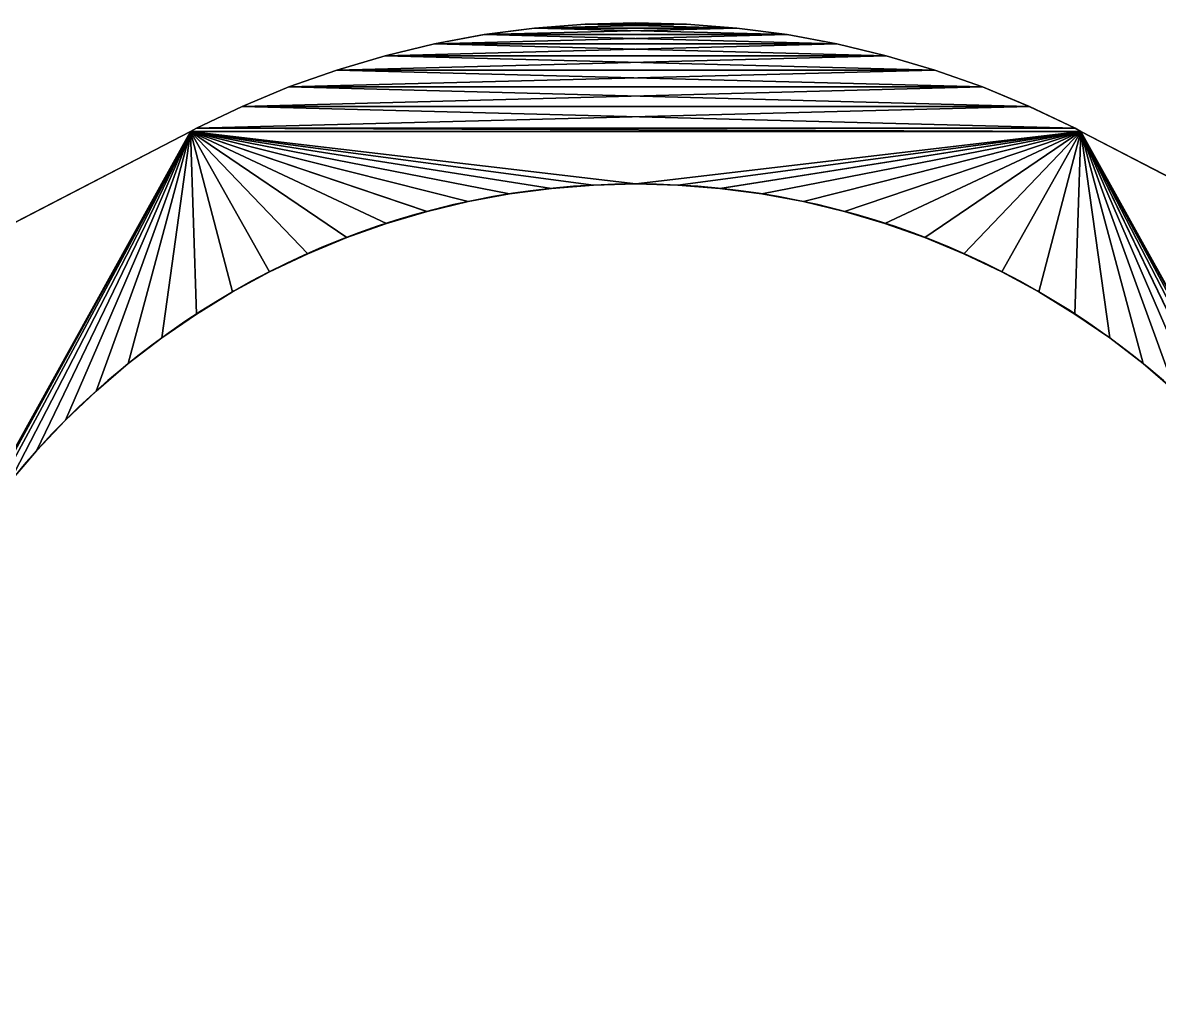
# Model space of a CAD drawing. Header units: millimetres. Extents: x 2854 to 3045, y 1707 to 1839.
# Drawn here: x 2938.06 to 2945.1, y 1713.92 to 1720.03 of the extents above; entities that cross this region are included whole.
import ezdxf

# ---------------------------------------------------------------- set-up
doc = ezdxf.new("R2010")
doc.units = ezdxf.units.MM

# ---------------------------------------------------------------- blocks, each defined once
blk = doc.blocks.new('Cilindro')
at = {"color": 250, "true_color": 0x1e1e1e}
for p, q in [((-2.2489, 10.0001, 8.9602), (4.2391, 10, 12.3261)), ((9.7606, 10.0001, 12.3261), (16.2486, 10.0004, 8.9602)), ((-2.2488, 0.0001, 8.9602), (4.2392, 0, 12.326)), ((9.7608, 0.0001, 12.326), (16.2488, 0.0004, 8.9602))]:
    blk.add_line(p, q, dxfattribs=at)
for p, q in [((3.8534, 0.0001, 10.8857), (3.8533, 10.0001, 10.8857)), ((4.0611, 0.0001, 11.0451), (4.0609, 10.0001, 11.0451)), ((4.2761, 0.0001, 12.346), (4.2759, 10.0001, 12.346)), ((4.2768, 0.0001, 11.1934), (4.2767, 10.0001, 11.1934)), ((4.5, 0.0001, 11.3301), (4.4999, 10.0001, 11.3301)), ((4.5596, 0.0001, 12.4813), (4.5594, 10.0001, 12.4813)), ((4.73, 0.0001, 11.455), (4.7299, 10.0001, 11.455)), ((4.8498, 0.0001, 12.6015), (4.8497, 10.0001, 12.6015)), ((4.9663, 0.0001, 11.5677), (4.9662, 10.0001, 11.5677)), ((5.1459, 0.0001, 12.7063), (5.1458, 10.0001, 12.7063)), ((5.2082, 0.0001, 11.6679), (5.208, 10.0001, 11.6679)), ((5.4471, 0.0001, 12.7956), (5.447, 10.0001, 12.7956)), ((5.4549, 0.0001, 11.7553), (5.4548, 10.0001, 11.7553)), ((5.7059, 0.0001, 11.8296), (5.7058, 10.0001, 11.8296)), ((5.7525, 0.0001, 12.8689), (5.7524, 10.0001, 12.8689)), ((5.9604, 0.0001, 11.8907), (5.9603, 10.0001, 11.8907)), ((6.0614, 0.0001, 12.9261), (6.0613, 10.0001, 12.9261)), ((6.2178, 0.0001, 11.9384), (6.2177, 10.0001, 11.9384)), ((6.3728, 0.0001, 12.9671), (6.3727, 10.0001, 12.9671)), ((6.4774, 0.0001, 11.9726), (6.4772, 10.0001, 11.9726)), ((6.686, 0.0001, 12.9918), (6.6859, 10.0001, 12.9918)), ((6.7383, 0.0001, 11.9931), (6.7382, 10.0001, 11.9932)), ((7, 0.0001, 13), (6.9999, 10.0001, 13)), ((7, 0.0001, 12), (6.9999, 10.0001, 12)), ((7.2617, 0.0001, 11.9931), (7.2615, 10.0001, 11.9932)), ((7.314, 0.0001, 12.9918), (7.3139, 10.0001, 12.9918)), ((7.5226, 0.0001, 11.9726), (7.5225, 10.0001, 11.9726)), ((7.6272, 0.0001, 12.9671), (7.627, 10.0001, 12.9671)), ((7.7822, 0.0001, 11.9384), (7.782, 10.0001, 11.9384)), ((7.9386, 0.0001, 12.9261), (7.9385, 10.0001, 12.9261)), ((8.0396, 0.0001, 11.8907), (8.0394, 10.0001, 11.8907)), ((8.2475, 0.0001, 12.8689), (8.2473, 10.0001, 12.8689)), ((8.2941, 0.0001, 11.8296), (8.294, 10.0001, 11.8296)), ((8.5451, 0.0001, 11.7553), (8.545, 10.0001, 11.7553)), ((8.5529, 0.0001, 12.7956), (8.5528, 10.0001, 12.7956)), ((8.7918, 0.0001, 11.6679), (8.7917, 10.0001, 11.6679)), ((8.8541, 0.0001, 12.7063), (8.854, 10.0001, 12.7063)), ((9.0337, 0.0001, 11.5677), (9.0336, 10.0001, 11.5677)), ((9.1502, 0.0001, 12.6015), (9.1501, 10.0001, 12.6015)), ((9.27, 0.0001, 11.455), (9.2698, 10.0001, 11.455)), ((9.4404, 0.0001, 12.4813), (9.4403, 10.0001, 12.4813)), ((9.5, 0.0001, 11.3301), (9.4999, 10.0001, 11.3301)), ((9.7232, 0.0002, 11.1934), (9.7231, 10.0002, 11.1934)), ((9.7239, 0.0001, 12.346), (9.7238, 10.0001, 12.346)), ((10.1466, 0.0002, 10.8857), (10.1465, 10.0002, 10.8857)), ((10.3457, 0.0002, 10.7157), (10.3455, 10.0002, 10.7157)), ((10.5355, 0.0002, 10.5355), (10.5354, 10.0002, 10.5355)), ((10.7157, 0.0002, 10.3457), (10.7156, 10.0002, 10.3457))]:
    blk.add_line(p, q)
at = {"color": 40, "true_color": 0xffcc32}
for p, q in [((4.2392, 0, 12.326), (4.2391, 10, 12.3261)), ((9.7608, 0.0001, 12.326), (9.7606, 10.0001, 12.3261)), ((9.9389, 0.0002, 11.0451), (9.9388, 10.0002, 11.0451))]:
    blk.add_line(p, q, dxfattribs=at)
at = {"color": 250, "true_color": 0x1e1e1e}
for points in [[(4.2391, 10, 12.3261), (4.2759, 10.0001, 12.346), (4.5594, 10.0001, 12.4813), (4.8497, 10.0001, 12.6015), (5.1458, 10.0001, 12.7063), (5.447, 10.0001, 12.7956), (5.7524, 10.0001, 12.8689), (6.0613, 10.0001, 12.9261), (6.3727, 10.0001, 12.9671), (6.6859, 10.0001, 12.9918), (6.9999, 10.0001, 13), (7.3139, 10.0001, 12.9918), (7.627, 10.0001, 12.9671), (7.9385, 10.0001, 12.9261), (8.2473, 10.0001, 12.8689), (8.5528, 10.0001, 12.7956), (8.854, 10.0001, 12.7063), (9.1501, 10.0001, 12.6015), (9.4403, 10.0001, 12.4813), (9.7238, 10.0001, 12.346), (9.7606, 10.0001, 12.3261)], [(4.2392, 0, 12.326), (4.2761, 0.0001, 12.346), (4.5596, 0.0001, 12.4813), (4.8498, 0.0001, 12.6015), (5.1459, 0.0001, 12.7063), (5.4471, 0.0001, 12.7956), (5.7525, 0.0001, 12.8689), (6.0614, 0.0001, 12.9261), (6.3728, 0.0001, 12.9671), (6.686, 0.0001, 12.9918), (7, 0.0001, 13), (7.314, 0.0001, 12.9918), (7.6272, 0.0001, 12.9671), (7.9386, 0.0001, 12.9261), (8.2475, 0.0001, 12.8689), (8.5529, 0.0001, 12.7956), (8.8541, 0.0001, 12.7063), (9.1502, 0.0001, 12.6015), (9.4404, 0.0001, 12.4813), (9.7239, 0.0001, 12.346), (9.7608, 0.0001, 12.326)]]:
    blk.add_polyline3d(points, dxfattribs=at)
at = {"color": 250, "true_color": 0x1e1e1e, "extrusion": (1.32248e-05, -1, -2.54174e-07)}
for centre in [(7, 7, -10), (7, 7, 0)]:
    blk.add_circle(centre, 5, dxfattribs=at)
at = {"color": 250, "true_color": 0x1e1e1e}
mesh = blk.add_polyface(dxfattribs=at)
corners = [(4.2391, 10, 1.674), (6.7382, 10.0001, 2.0069), (6.9999, 10.0001, 2), (6.4772, 10.0001, 2.0274), (6.2177, 10.0001, 2.0616), (5.9603, 10.0001, 2.1093), (5.7058, 10.0001, 2.1704), (5.4548, 10.0001, 2.2447), (5.208, 10.0001, 2.3321), (-2.2489, 10.0001, 5.0398), (4.9662, 10.0001, 2.4323), (4.7299, 10.0001, 2.545), (4.4999, 10.0001, 2.6699), (4.2767, 10.0001, 2.8067), (4.0609, 10.0001, 2.9549), (3.8533, 10.0001, 3.1143), (3.6542, 10.0001, 3.2843), (3.4643, 10.0001, 3.4645), (3.2841, 10.0001, 3.6543), (3.1141, 10.0001, 3.8534), (2.0067, 10.0001, 6.7383), (-0.0274, 10.0001, 6.7401), (1.9999, 10.0001, 7), (-0.0001, 10.0001, 7), (2.0067, 10.0001, 7.2617), (-0.0427, 10.0001, 7.3235), (2.0273, 10.0001, 7.5226), (2.6697, 10.0001, 9.5), (-2.2489, 10.0001, 8.9602), (4.2391, 10, 12.3261), (2.8065, 10.0001, 9.7232), (2.9548, 10.0001, 9.9389), (3.1141, 10.0001, 10.1466), (3.2841, 10.0001, 10.3457), (3.4643, 10.0001, 10.5355), (3.6542, 10.0001, 10.7157), (3.8533, 10.0001, 10.8857), (4.0609, 10.0001, 11.0451), (4.2767, 10.0001, 11.1934), (4.4999, 10.0001, 11.3301), (4.7299, 10.0001, 11.455), (4.9662, 10.0001, 11.5677), (5.208, 10.0001, 11.6679), (5.4548, 10.0001, 11.7553), (5.7058, 10.0001, 11.8296), (5.9603, 10.0001, 11.8907), (6.2177, 10.0001, 11.9384), (6.4772, 10.0001, 11.9726), (6.7382, 10.0001, 11.9932), (6.9999, 10.0001, 12), (9.7238, 10.0001, 12.346), (4.2759, 10.0001, 12.346), (4.5594, 10.0001, 12.4813), (9.4403, 10.0001, 12.4813), (4.8497, 10.0001, 12.6015), (9.1501, 10.0001, 12.6015), (5.1458, 10.0001, 12.7063), (8.854, 10.0001, 12.7063), (5.447, 10.0001, 12.7956), (8.5528, 10.0001, 12.7956), (5.7524, 10.0001, 12.8689), (8.2473, 10.0001, 12.8689), (6.0613, 10.0001, 12.9261), (7.9385, 10.0001, 12.9261), (6.3727, 10.0001, 12.9671), (7.627, 10.0001, 12.9671), (6.6859, 10.0001, 12.9918), (7.3139, 10.0001, 1.0082), (6.6859, 10.0001, 1.0082), (6.3727, 10.0001, 1.0329), (7.627, 10.0001, 1.0329), (6.0613, 10.0001, 1.0739), (7.9385, 10.0001, 1.0739), (5.7524, 10.0001, 1.1311), (8.2473, 10.0001, 1.1311), (5.447, 10.0001, 1.2044), (8.5528, 10.0001, 1.2044), (5.1458, 10.0001, 1.2937), (8.854, 10.0001, 1.2937), (4.8497, 10.0001, 1.3985), (9.1501, 10.0001, 1.3985), (4.5594, 10.0001, 1.5187), (9.4403, 10.0001, 1.5187), (4.2759, 10.0001, 1.654), (9.7238, 10.0001, 1.654), (7.5225, 10.0001, 2.0274), (7.2615, 10.0001, 2.0069)]
mesh.append_faces([[corners[k] for k in face] for face in [(1, 0, 3), (3, 0, 4), (4, 0, 5), (5, 0, 6), (6, 0, 7), (7, 0, 8), (8, 9, 10), (10, 9, 11), (11, 9, 12), (12, 9, 13), (13, 9, 14), (14, 9, 15), (15, 9, 16), (16, 9, 17), (17, 9, 18), (18, 9, 19), (20, 21, 22), (22, 23, 24), (24, 25, 26), (27, 29, 30), (30, 29, 31), (31, 29, 32), (32, 29, 33), (33, 29, 34), (34, 29, 35), (35, 29, 36), (36, 29, 37), (37, 29, 38), (38, 29, 39), (39, 29, 40), (40, 29, 41), (41, 29, 42), (42, 29, 43), (43, 29, 44), (44, 29, 45), (45, 29, 46), (46, 29, 47), (47, 29, 48), (48, 29, 49), (85, 0, 86), (86, 0, 2)]], dxfattribs={"vtx0": -1, "vtx1": -1, "color": 250})
mesh.append_faces([[corners[k] for k in face] for face in [(0, 1, 2), (8, 0, 9), (27, 28, 29), (50, 29, 51), (50, 51, 52), (53, 52, 54), (55, 54, 56), (57, 56, 58), (59, 58, 60), (61, 60, 62), (63, 62, 64), (65, 64, 66), (67, 68, 69), (70, 69, 71), (72, 71, 73), (74, 73, 75), (76, 75, 77), (78, 77, 79), (80, 79, 81), (82, 81, 83), (84, 83, 0)]], dxfattribs={"vtx0": -1, "vtx2": -1, "color": 250})
mesh = blk.add_polyface(dxfattribs=at)
corners = [(-2.2488, 0.0001, 8.9602), (4.2391, 10, 12.3261), (-2.2489, 10.0001, 8.9602), (4.2392, 0, 12.326)]
mesh.append_faces([[corners[k] for k in face] for face in [(0, 1, 2), (1, 0, 3)]], dxfattribs={"vtx0": -1, "color": 250})
mesh = blk.add_polyface(dxfattribs=at)
corners = [(3.8533, 10.0001, 10.8857), (3.6543, 0.0001, 10.7157), (3.6542, 10.0001, 10.7157), (3.8534, 0.0001, 10.8857)]
mesh.append_faces([[corners[k] for k in face] for face in [(0, 1, 2), (1, 0, 3)]], dxfattribs={"vtx0": -1, "color": 250})
mesh = blk.add_polyface(dxfattribs=at)
corners = [(4.0609, 10.0001, 11.0451), (3.8534, 0.0001, 10.8857), (3.8533, 10.0001, 10.8857), (4.0611, 0.0001, 11.0451)]
mesh.append_faces([[corners[k] for k in face] for face in [(0, 1, 2), (1, 0, 3)]], dxfattribs={"vtx0": -1, "color": 250})
mesh = blk.add_polyface(dxfattribs=at)
corners = [(4.2767, 10.0001, 11.1934), (4.0611, 0.0001, 11.0451), (4.0609, 10.0001, 11.0451), (4.2768, 0.0001, 11.1934)]
mesh.append_faces([[corners[k] for k in face] for face in [(0, 1, 2), (1, 0, 3)]], dxfattribs={"vtx0": -1, "color": 250})
mesh = blk.add_polyface(dxfattribs=at)
corners = [(6.9999, 10.0001, 12), (4.2391, 10, 12.3261), (9.7606, 10.0001, 12.3261), (9.7238, 10.0001, 12.346), (4.5594, 10.0001, 12.4813), (9.4403, 10.0001, 12.4813), (4.8497, 10.0001, 12.6015), (9.1501, 10.0001, 12.6015), (5.1458, 10.0001, 12.7063), (8.854, 10.0001, 12.7063), (5.447, 10.0001, 12.7956), (8.5528, 10.0001, 12.7956), (5.7524, 10.0001, 12.8689), (8.2473, 10.0001, 12.8689), (6.0613, 10.0001, 12.9261), (7.9385, 10.0001, 12.9261), (6.3727, 10.0001, 12.9671), (7.627, 10.0001, 12.9671), (6.6859, 10.0001, 12.9918), (7.3139, 10.0001, 12.9918), (6.9999, 10.0001, 13), (6.6859, 10.0001, 1.0082), (7.3139, 10.0001, 1.0082), (6.9999, 10.0001, 1), (6.3727, 10.0001, 1.0329), (7.627, 10.0001, 1.0329), (6.0613, 10.0001, 1.0739), (7.9385, 10.0001, 1.0739), (5.7524, 10.0001, 1.1311), (8.2473, 10.0001, 1.1311), (5.447, 10.0001, 1.2044), (8.5528, 10.0001, 1.2044), (5.1458, 10.0001, 1.2937), (8.854, 10.0001, 1.2937), (4.8497, 10.0001, 1.3985), (9.1501, 10.0001, 1.3985), (4.5594, 10.0001, 1.5187), (9.4403, 10.0001, 1.5187), (4.2759, 10.0001, 1.654), (9.7238, 10.0001, 1.654), (4.2391, 10, 1.674), (9.7606, 10.0001, 1.674), (7.5225, 10.0001, 2.0274), (7.782, 10.0001, 2.0616), (8.0394, 10.0001, 2.1093), (8.294, 10.0001, 2.1704), (8.545, 10.0001, 2.2447), (8.7917, 10.0001, 2.3321), (16.2486, 10.0004, 5.0398), (9.0336, 10.0001, 2.4323), (9.2698, 10.0001, 2.545), (9.4999, 10.0002, 2.6699), (9.7231, 10.0002, 2.8067), (9.9388, 10.0002, 2.9549), (10.1465, 10.0002, 3.1143), (10.3455, 10.0002, 3.2843), (10.5354, 10.0002, 3.4645), (10.7156, 10.0002, 3.6543), (10.8856, 10.0002, 3.8534), (13.9999, 10.0003, 7), (11.9999, 10.0002, 7), (11.993, 10.0002, 7.2617), (14.0425, 10.0003, 7.3235), (11.9725, 10.0002, 7.5226), (16.2486, 10.0004, 8.9602), (11.33, 10.0002, 9.5), (11.1932, 10.0002, 9.7232), (11.045, 10.0002, 9.9389), (10.8856, 10.0002, 10.1466), (10.7156, 10.0002, 10.3457), (10.5354, 10.0002, 10.5355), (10.3455, 10.0002, 10.7157), (10.1465, 10.0002, 10.8857), (9.9388, 10.0002, 11.0451), (9.7231, 10.0002, 11.1934), (9.4999, 10.0001, 11.3301), (9.2698, 10.0001, 11.455), (9.0336, 10.0001, 11.5677), (8.7917, 10.0001, 11.6679), (8.545, 10.0001, 11.7553), (8.294, 10.0001, 11.8296), (8.0394, 10.0001, 11.8907), (7.782, 10.0001, 11.9384), (7.5225, 10.0001, 11.9726), (7.2615, 10.0001, 11.9932)]
mesh.append_faces([[corners[k] for k in face] for face in [(19, 18, 20), (21, 22, 23)]], dxfattribs={"vtx0": -1, "color": 250})
mesh.append_faces([[corners[k] for k in face] for face in [(2, 1, 3), (3, 4, 5), (5, 6, 7), (7, 8, 9), (9, 10, 11), (11, 12, 13), (13, 14, 15), (15, 16, 17), (17, 18, 19), (22, 24, 25), (25, 26, 27), (27, 28, 29), (29, 30, 31), (31, 32, 33), (33, 34, 35), (35, 36, 37), (37, 38, 39), (39, 40, 41), (41, 47, 48), (64, 65, 2)]], dxfattribs={"vtx0": -1, "vtx1": -1, "color": 250})
mesh.append_faces([[corners[k] for k in face] for face in [(0, 1, 2), (41, 40, 42)]], dxfattribs={"vtx0": -1, "vtx1": -1, "vtx2": -1, "color": 250})
mesh.append_faces([[corners[k] for k in face] for face in [(41, 42, 43), (41, 43, 44), (41, 44, 45), (41, 45, 46), (41, 46, 47), (48, 47, 49), (48, 49, 50), (48, 50, 51), (48, 51, 52), (48, 52, 53), (48, 53, 54), (48, 54, 55), (48, 55, 56), (48, 56, 57), (48, 57, 58), (59, 60, 61), (62, 61, 63), (2, 65, 66), (2, 66, 67), (2, 67, 68), (2, 68, 69), (2, 69, 70), (2, 70, 71), (2, 71, 72), (2, 72, 73), (2, 73, 74), (2, 74, 75), (2, 75, 76), (2, 76, 77), (2, 77, 78), (2, 78, 79), (2, 79, 80), (2, 80, 81), (2, 81, 82), (2, 82, 83), (2, 83, 84), (2, 84, 0)]], dxfattribs={"vtx0": -1, "vtx2": -1, "color": 250})
mesh = blk.add_polyface(dxfattribs=at)
corners = [(4.2392, 0, 12.326), (4.2759, 10.0001, 12.346), (4.2391, 10, 12.3261), (4.2761, 0.0001, 12.346)]
mesh.append_faces([[corners[k] for k in face] for face in [(0, 1, 2), (1, 0, 3)]], dxfattribs={"vtx0": -1, "color": 250})
mesh = blk.add_polyface(dxfattribs=at)
corners = [(4.2761, 0.0001, 12.346), (4.5594, 10.0001, 12.4813), (4.2759, 10.0001, 12.346), (4.5596, 0.0001, 12.4813)]
mesh.append_faces([[corners[k] for k in face] for face in [(0, 1, 2), (1, 0, 3)]], dxfattribs={"vtx0": -1, "color": 250})
mesh = blk.add_polyface(dxfattribs=at)
corners = [(4.4999, 10.0001, 11.3301), (4.2768, 0.0001, 11.1934), (4.2767, 10.0001, 11.1934), (4.5, 0.0001, 11.3301)]
mesh.append_faces([[corners[k] for k in face] for face in [(0, 1, 2), (1, 0, 3)]], dxfattribs={"vtx0": -1, "color": 250})
mesh = blk.add_polyface(dxfattribs=at)
corners = [(4.7299, 10.0001, 11.455), (4.5, 0.0001, 11.3301), (4.4999, 10.0001, 11.3301), (4.73, 0.0001, 11.455)]
mesh.append_faces([[corners[k] for k in face] for face in [(0, 1, 2), (1, 0, 3)]], dxfattribs={"vtx0": -1, "color": 250})
mesh = blk.add_polyface(dxfattribs=at)
corners = [(4.5596, 0.0001, 12.4813), (4.8497, 10.0001, 12.6015), (4.5594, 10.0001, 12.4813), (4.8498, 0.0001, 12.6015)]
mesh.append_faces([[corners[k] for k in face] for face in [(0, 1, 2), (1, 0, 3)]], dxfattribs={"vtx0": -1, "color": 250})
mesh = blk.add_polyface(dxfattribs=at)
corners = [(4.9662, 10.0001, 11.5677), (4.73, 0.0001, 11.455), (4.7299, 10.0001, 11.455), (4.9663, 0.0001, 11.5677)]
mesh.append_faces([[corners[k] for k in face] for face in [(0, 1, 2), (1, 0, 3)]], dxfattribs={"vtx0": -1, "color": 250})
mesh = blk.add_polyface(dxfattribs=at)
corners = [(4.8498, 0.0001, 12.6015), (5.1458, 10.0001, 12.7063), (4.8497, 10.0001, 12.6015), (5.1459, 0.0001, 12.7063)]
mesh.append_faces([[corners[k] for k in face] for face in [(0, 1, 2), (1, 0, 3)]], dxfattribs={"vtx0": -1, "color": 250})
mesh = blk.add_polyface(dxfattribs=at)
corners = [(5.208, 10.0001, 11.6679), (4.9663, 0.0001, 11.5677), (4.9662, 10.0001, 11.5677), (5.2082, 0.0001, 11.6679)]
mesh.append_faces([[corners[k] for k in face] for face in [(0, 1, 2), (1, 0, 3)]], dxfattribs={"vtx0": -1, "color": 250})
mesh = blk.add_polyface(dxfattribs=at)
corners = [(5.1459, 0.0001, 12.7063), (5.447, 10.0001, 12.7956), (5.1458, 10.0001, 12.7063), (5.4471, 0.0001, 12.7956)]
mesh.append_faces([[corners[k] for k in face] for face in [(0, 1, 2), (1, 0, 3)]], dxfattribs={"vtx0": -1, "color": 250})
mesh = blk.add_polyface(dxfattribs=at)
corners = [(5.4548, 10.0001, 11.7553), (5.2082, 0.0001, 11.6679), (5.208, 10.0001, 11.6679), (5.4549, 0.0001, 11.7553)]
mesh.append_faces([[corners[k] for k in face] for face in [(0, 1, 2), (1, 0, 3)]], dxfattribs={"vtx0": -1, "color": 250})
mesh = blk.add_polyface(dxfattribs=at)
corners = [(5.4471, 0.0001, 12.7956), (5.7524, 10.0001, 12.8689), (5.447, 10.0001, 12.7956), (5.7525, 0.0001, 12.8689)]
mesh.append_faces([[corners[k] for k in face] for face in [(0, 1, 2), (1, 0, 3)]], dxfattribs={"vtx0": -1, "color": 250})
mesh = blk.add_polyface(dxfattribs=at)
corners = [(5.7058, 10.0001, 11.8296), (5.4549, 0.0001, 11.7553), (5.4548, 10.0001, 11.7553), (5.7059, 0.0001, 11.8296)]
mesh.append_faces([[corners[k] for k in face] for face in [(0, 1, 2), (1, 0, 3)]], dxfattribs={"vtx0": -1, "color": 250})
mesh = blk.add_polyface(dxfattribs=at)
corners = [(5.9603, 10.0001, 11.8907), (5.7059, 0.0001, 11.8296), (5.7058, 10.0001, 11.8296), (5.9604, 0.0001, 11.8907)]
mesh.append_faces([[corners[k] for k in face] for face in [(0, 1, 2), (1, 0, 3)]], dxfattribs={"vtx0": -1, "color": 250})
mesh = blk.add_polyface(dxfattribs=at)
corners = [(5.7525, 0.0001, 12.8689), (6.0613, 10.0001, 12.9261), (5.7524, 10.0001, 12.8689), (6.0614, 0.0001, 12.9261)]
mesh.append_faces([[corners[k] for k in face] for face in [(0, 1, 2), (1, 0, 3)]], dxfattribs={"vtx0": -1, "color": 250})
mesh = blk.add_polyface(dxfattribs=at)
corners = [(6.2177, 10.0001, 11.9384), (5.9604, 0.0001, 11.8907), (5.9603, 10.0001, 11.8907), (6.2178, 0.0001, 11.9384)]
mesh.append_faces([[corners[k] for k in face] for face in [(0, 1, 2), (1, 0, 3)]], dxfattribs={"vtx0": -1, "color": 250})
mesh = blk.add_polyface(dxfattribs=at)
corners = [(6.0614, 0.0001, 12.9261), (6.3727, 10.0001, 12.9671), (6.0613, 10.0001, 12.9261), (6.3728, 0.0001, 12.9671)]
mesh.append_faces([[corners[k] for k in face] for face in [(0, 1, 2), (1, 0, 3)]], dxfattribs={"vtx0": -1, "color": 250})
mesh = blk.add_polyface(dxfattribs=at)
corners = [(6.4772, 10.0001, 11.9726), (6.2178, 0.0001, 11.9384), (6.2177, 10.0001, 11.9384), (6.4774, 0.0001, 11.9726)]
mesh.append_faces([[corners[k] for k in face] for face in [(0, 1, 2), (1, 0, 3)]], dxfattribs={"vtx0": -1, "color": 250})
mesh = blk.add_polyface(dxfattribs=at)
corners = [(6.3728, 0.0001, 12.9671), (6.6859, 10.0001, 12.9918), (6.3727, 10.0001, 12.9671), (6.686, 0.0001, 12.9918)]
mesh.append_faces([[corners[k] for k in face] for face in [(0, 1, 2), (1, 0, 3)]], dxfattribs={"vtx0": -1, "color": 250})
mesh = blk.add_polyface(dxfattribs=at)
corners = [(6.7382, 10.0001, 11.9932), (6.4774, 0.0001, 11.9726), (6.4772, 10.0001, 11.9726), (6.7383, 0.0001, 11.9931)]
mesh.append_faces([[corners[k] for k in face] for face in [(0, 1, 2), (1, 0, 3)]], dxfattribs={"vtx0": -1, "color": 250})
mesh = blk.add_polyface(dxfattribs=at)
corners = [(6.686, 0.0001, 12.9918), (6.9999, 10.0001, 13), (6.6859, 10.0001, 12.9918), (7, 0.0001, 13)]
mesh.append_faces([[corners[k] for k in face] for face in [(0, 1, 2), (1, 0, 3)]], dxfattribs={"vtx0": -1, "color": 250})
mesh = blk.add_polyface(dxfattribs=at)
corners = [(6.9999, 10.0001, 12), (6.7383, 0.0001, 11.9931), (6.7382, 10.0001, 11.9932), (7, 0.0001, 12)]
mesh.append_faces([[corners[k] for k in face] for face in [(0, 1, 2), (1, 0, 3)]], dxfattribs={"vtx0": -1, "color": 250})
mesh = blk.add_polyface(dxfattribs=at)
corners = [(7, 0.0001, 13), (7.3139, 10.0001, 12.9918), (6.9999, 10.0001, 13), (7.314, 0.0001, 12.9918)]
mesh.append_faces([[corners[k] for k in face] for face in [(0, 1, 2), (1, 0, 3)]], dxfattribs={"vtx0": -1, "color": 250})
mesh = blk.add_polyface(dxfattribs=at)
corners = [(7.2615, 10.0001, 11.9932), (7, 0.0001, 12), (6.9999, 10.0001, 12), (7.2617, 0.0001, 11.9931)]
mesh.append_faces([[corners[k] for k in face] for face in [(0, 1, 2), (1, 0, 3)]], dxfattribs={"vtx0": -1, "color": 250})
mesh = blk.add_polyface(dxfattribs=at)
corners = [(7.5225, 10.0001, 11.9726), (7.2617, 0.0001, 11.9931), (7.2615, 10.0001, 11.9932), (7.5226, 0.0001, 11.9726)]
mesh.append_faces([[corners[k] for k in face] for face in [(0, 1, 2), (1, 0, 3)]], dxfattribs={"vtx0": -1, "color": 250})
mesh = blk.add_polyface(dxfattribs=at)
corners = [(7.314, 0.0001, 12.9918), (7.627, 10.0001, 12.9671), (7.3139, 10.0001, 12.9918), (7.6272, 0.0001, 12.9671)]
mesh.append_faces([[corners[k] for k in face] for face in [(0, 1, 2), (1, 0, 3)]], dxfattribs={"vtx0": -1, "color": 250})
mesh = blk.add_polyface(dxfattribs=at)
corners = [(7.782, 10.0001, 11.9384), (7.5226, 0.0001, 11.9726), (7.5225, 10.0001, 11.9726), (7.7822, 0.0001, 11.9384)]
mesh.append_faces([[corners[k] for k in face] for face in [(0, 1, 2), (1, 0, 3)]], dxfattribs={"vtx0": -1, "color": 250})
mesh = blk.add_polyface(dxfattribs=at)
corners = [(7.6272, 0.0001, 12.9671), (7.9385, 10.0001, 12.9261), (7.627, 10.0001, 12.9671), (7.9386, 0.0001, 12.9261)]
mesh.append_faces([[corners[k] for k in face] for face in [(0, 1, 2), (1, 0, 3)]], dxfattribs={"vtx0": -1, "color": 250})
mesh = blk.add_polyface(dxfattribs=at)
corners = [(8.0394, 10.0001, 11.8907), (7.7822, 0.0001, 11.9384), (7.782, 10.0001, 11.9384), (8.0396, 0.0001, 11.8907)]
mesh.append_faces([[corners[k] for k in face] for face in [(0, 1, 2), (1, 0, 3)]], dxfattribs={"vtx0": -1, "color": 250})
mesh = blk.add_polyface(dxfattribs=at)
corners = [(7.9386, 0.0001, 12.9261), (8.2473, 10.0001, 12.8689), (7.9385, 10.0001, 12.9261), (8.2475, 0.0001, 12.8689)]
mesh.append_faces([[corners[k] for k in face] for face in [(0, 1, 2), (1, 0, 3)]], dxfattribs={"vtx0": -1, "color": 250})
mesh = blk.add_polyface(dxfattribs=at)
corners = [(8.294, 10.0001, 11.8296), (8.0396, 0.0001, 11.8907), (8.0394, 10.0001, 11.8907), (8.2941, 0.0001, 11.8296)]
mesh.append_faces([[corners[k] for k in face] for face in [(0, 1, 2), (1, 0, 3)]], dxfattribs={"vtx0": -1, "color": 250})
mesh = blk.add_polyface(dxfattribs=at)
corners = [(8.2475, 0.0001, 12.8689), (8.5528, 10.0001, 12.7956), (8.2473, 10.0001, 12.8689), (8.5529, 0.0001, 12.7956)]
mesh.append_faces([[corners[k] for k in face] for face in [(0, 1, 2), (1, 0, 3)]], dxfattribs={"vtx0": -1, "color": 250})
mesh = blk.add_polyface(dxfattribs=at)
corners = [(8.545, 10.0001, 11.7553), (8.2941, 0.0001, 11.8296), (8.294, 10.0001, 11.8296), (8.5451, 0.0001, 11.7553)]
mesh.append_faces([[corners[k] for k in face] for face in [(0, 1, 2), (1, 0, 3)]], dxfattribs={"vtx0": -1, "color": 250})
mesh = blk.add_polyface(dxfattribs=at)
corners = [(8.7917, 10.0001, 11.6679), (8.5451, 0.0001, 11.7553), (8.545, 10.0001, 11.7553), (8.7918, 0.0001, 11.6679)]
mesh.append_faces([[corners[k] for k in face] for face in [(0, 1, 2), (1, 0, 3)]], dxfattribs={"vtx0": -1, "color": 250})
mesh = blk.add_polyface(dxfattribs=at)
corners = [(8.5529, 0.0001, 12.7956), (8.854, 10.0001, 12.7063), (8.5528, 10.0001, 12.7956), (8.8541, 0.0001, 12.7063)]
mesh.append_faces([[corners[k] for k in face] for face in [(0, 1, 2), (1, 0, 3)]], dxfattribs={"vtx0": -1, "color": 250})
mesh = blk.add_polyface(dxfattribs=at)
corners = [(9.0336, 10.0001, 11.5677), (8.7918, 0.0001, 11.6679), (8.7917, 10.0001, 11.6679), (9.0337, 0.0001, 11.5677)]
mesh.append_faces([[corners[k] for k in face] for face in [(0, 1, 2), (1, 0, 3)]], dxfattribs={"vtx0": -1, "color": 250})
mesh = blk.add_polyface(dxfattribs=at)
corners = [(8.8541, 0.0001, 12.7063), (9.1501, 10.0001, 12.6015), (8.854, 10.0001, 12.7063), (9.1502, 0.0001, 12.6015)]
mesh.append_faces([[corners[k] for k in face] for face in [(0, 1, 2), (1, 0, 3)]], dxfattribs={"vtx0": -1, "color": 250})
mesh = blk.add_polyface(dxfattribs=at)
corners = [(9.2698, 10.0001, 11.455), (9.0337, 0.0001, 11.5677), (9.0336, 10.0001, 11.5677), (9.27, 0.0001, 11.455)]
mesh.append_faces([[corners[k] for k in face] for face in [(0, 1, 2), (1, 0, 3)]], dxfattribs={"vtx0": -1, "color": 250})
mesh = blk.add_polyface(dxfattribs=at)
corners = [(9.1502, 0.0001, 12.6015), (9.4403, 10.0001, 12.4813), (9.1501, 10.0001, 12.6015), (9.4404, 0.0001, 12.4813)]
mesh.append_faces([[corners[k] for k in face] for face in [(0, 1, 2), (1, 0, 3)]], dxfattribs={"vtx0": -1, "color": 250})
mesh = blk.add_polyface(dxfattribs=at)
corners = [(9.4999, 10.0001, 11.3301), (9.27, 0.0001, 11.455), (9.2698, 10.0001, 11.455), (9.5, 0.0001, 11.3301)]
mesh.append_faces([[corners[k] for k in face] for face in [(0, 1, 2), (1, 0, 3)]], dxfattribs={"vtx0": -1, "color": 250})
mesh = blk.add_polyface(dxfattribs=at)
corners = [(9.4404, 0.0001, 12.4813), (9.7238, 10.0001, 12.346), (9.4403, 10.0001, 12.4813), (9.7239, 0.0001, 12.346)]
mesh.append_faces([[corners[k] for k in face] for face in [(0, 1, 2), (1, 0, 3)]], dxfattribs={"vtx0": -1, "color": 250})
mesh = blk.add_polyface(dxfattribs=at)
corners = [(9.7231, 10.0002, 11.1934), (9.5, 0.0001, 11.3301), (9.4999, 10.0001, 11.3301), (9.7232, 0.0002, 11.1934)]
mesh.append_faces([[corners[k] for k in face] for face in [(0, 1, 2), (1, 0, 3)]], dxfattribs={"vtx0": -1, "color": 250})
mesh = blk.add_polyface(dxfattribs=at)
corners = [(9.9388, 10.0002, 11.0451), (9.7232, 0.0002, 11.1934), (9.7231, 10.0002, 11.1934), (9.9389, 0.0002, 11.0451)]
mesh.append_faces([[corners[k] for k in face] for face in [(0, 1, 2), (1, 0, 3)]], dxfattribs={"vtx0": -1, "color": 250})
mesh = blk.add_polyface(dxfattribs=at)
corners = [(9.7239, 0.0001, 12.346), (9.7606, 10.0001, 12.3261), (9.7238, 10.0001, 12.346), (9.7608, 0.0001, 12.326)]
mesh.append_faces([[corners[k] for k in face] for face in [(0, 1, 2), (1, 0, 3)]], dxfattribs={"vtx0": -1, "color": 250})
mesh = blk.add_polyface(dxfattribs=at)
corners = [(9.7608, 0.0001, 12.326), (16.2486, 10.0004, 8.9602), (9.7606, 10.0001, 12.3261), (16.2488, 0.0004, 8.9602)]
mesh.append_faces([[corners[k] for k in face] for face in [(0, 1, 2), (1, 0, 3)]], dxfattribs={"vtx0": -1, "color": 250})
mesh = blk.add_polyface(dxfattribs=at)
corners = [(10.1465, 10.0002, 10.8857), (9.9389, 0.0002, 11.0451), (9.9388, 10.0002, 11.0451), (10.1466, 0.0002, 10.8857)]
mesh.append_faces([[corners[k] for k in face] for face in [(0, 1, 2), (1, 0, 3)]], dxfattribs={"vtx0": -1, "color": 250})
mesh = blk.add_polyface(dxfattribs=at)
corners = [(10.3455, 10.0002, 10.7157), (10.1466, 0.0002, 10.8857), (10.1465, 10.0002, 10.8857), (10.3457, 0.0002, 10.7157)]
mesh.append_faces([[corners[k] for k in face] for face in [(0, 1, 2), (1, 0, 3)]], dxfattribs={"vtx0": -1, "color": 250})
mesh = blk.add_polyface(dxfattribs=at)
corners = [(10.5354, 10.0002, 10.5355), (10.3457, 0.0002, 10.7157), (10.3455, 10.0002, 10.7157), (10.5355, 0.0002, 10.5355)]
mesh.append_faces([[corners[k] for k in face] for face in [(0, 1, 2), (1, 0, 3)]], dxfattribs={"vtx0": -1, "color": 250})
mesh = blk.add_polyface(dxfattribs=at)
corners = [(10.5354, 10.0002, 10.5355), (10.7157, 0.0002, 10.3457), (10.5355, 0.0002, 10.5355), (10.7156, 10.0002, 10.3457)]
mesh.append_faces([[corners[k] for k in face] for face in [(0, 1, 2), (1, 0, 3)]], dxfattribs={"vtx0": -1, "color": 250})
mesh = blk.add_polyface(dxfattribs=at)
corners = [(10.7156, 10.0002, 10.3457), (10.8857, 0.0002, 10.1466), (10.7157, 0.0002, 10.3457), (10.8856, 10.0002, 10.1466)]
mesh.append_faces([[corners[k] for k in face] for face in [(0, 1, 2), (1, 0, 3)]], dxfattribs={"vtx0": -1, "color": 250})
mesh = blk.add_polyface(dxfattribs=at)
corners = [(6.686, 0.0001, 1.0082), (7.6272, 0.0001, 1.0329), (6.3728, 0.0001, 1.0329), (7.9386, 0.0001, 1.0739), (6.0614, 0.0001, 1.0739), (8.2475, 0.0001, 1.1311), (5.7525, 0.0001, 1.1311), (8.5529, 0.0001, 1.2044), (5.4471, 0.0001, 1.2044), (8.8541, 0.0001, 1.2937), (5.1459, 0.0001, 1.2937), (9.1502, 0.0001, 1.3985), (4.8498, 0.0001, 1.3985), (9.4404, 0.0001, 1.5187), (4.5596, 0.0001, 1.5187), (9.7239, 0.0001, 1.654), (4.2761, 0.0001, 1.654), (9.7608, 0.0001, 1.674), (4.2392, 0, 1.674), (7.5226, 0.0001, 2.0274), (7.2617, 0.0001, 2.0069), (7, 0.0001, 2), (5.2082, 0.0001, 2.3321), (-2.2488, 0.0001, 5.0398), (5.4549, 0.0001, 2.2447), (5.7059, 0.0001, 2.1704), (5.9604, 0.0001, 2.1093), (6.2178, 0.0001, 2.0616), (6.4774, 0.0001, 2.0274), (6.7383, 0.0001, 2.0069), (4.9663, 0.0001, 2.4323), (4.73, 0.0001, 2.545), (4.5, 0.0001, 2.6699), (4.2768, 0.0001, 2.8066), (4.0611, 0.0001, 2.9549), (3.8534, 0.0001, 3.1143), (3.6543, 0.0001, 3.2843), (3.4645, 0.0001, 3.4645), (3.2843, 0.0001, 3.6543), (3.1143, 0.0001, 3.8534), (-0.0273, 0.0001, 6.7401), (2.0069, 0.0001, 6.7383), (2, 0.0001, 7), (0, 0.0001, 7), (2.0069, 0.0001, 7.2617), (-0.0426, 0.0001, 7.3235), (2.0274, 0.0001, 7.5226), (-2.2488, 0.0001, 8.9602), (2.6699, 0.0001, 9.5), (4.2392, 0, 12.326), (2.8066, 0.0001, 9.7232), (2.9549, 0.0001, 9.9389), (3.1143, 0.0001, 10.1466), (3.2843, 0.0001, 10.3457), (3.4645, 0.0001, 10.5355), (3.6543, 0.0001, 10.7157), (3.8534, 0.0001, 10.8857), (4.0611, 0.0001, 11.0451), (4.2768, 0.0001, 11.1934), (4.5, 0.0001, 11.3301), (4.73, 0.0001, 11.455), (4.9663, 0.0001, 11.5677), (5.2082, 0.0001, 11.6679), (5.4549, 0.0001, 11.7553), (5.7059, 0.0001, 11.8296), (5.9604, 0.0001, 11.8907), (6.2178, 0.0001, 11.9384), (6.4774, 0.0001, 11.9726), (6.7383, 0.0001, 11.9931), (7, 0.0001, 12), (9.7239, 0.0001, 12.346), (4.2761, 0.0001, 12.346), (9.4404, 0.0001, 12.4813), (4.5596, 0.0001, 12.4813), (9.1502, 0.0001, 12.6015), (4.8498, 0.0001, 12.6015), (8.8541, 0.0001, 12.7063), (5.1459, 0.0001, 12.7063), (8.5529, 0.0001, 12.7956), (5.4471, 0.0001, 12.7956), (8.2475, 0.0001, 12.8689), (5.7525, 0.0001, 12.8689), (7.9386, 0.0001, 12.9261), (6.0614, 0.0001, 12.9261), (7.6272, 0.0001, 12.9671), (6.3728, 0.0001, 12.9671), (7.314, 0.0001, 12.9918), (6.686, 0.0001, 12.9918)]
mesh.append_faces([[corners[k] for k in face] for face in [(0, 1, 2), (2, 3, 4), (4, 5, 6), (6, 7, 8), (8, 9, 10), (10, 11, 12), (12, 13, 14), (14, 15, 16), (16, 17, 18), (18, 22, 23), (22, 18, 24), (24, 18, 25), (25, 18, 26), (26, 18, 27), (27, 18, 28), (28, 18, 29), (29, 18, 21), (47, 48, 49), (49, 70, 71), (71, 72, 73), (73, 74, 75), (75, 76, 77), (77, 78, 79), (79, 80, 81), (81, 82, 83), (83, 84, 85), (85, 86, 87)]], dxfattribs={"vtx0": -1, "vtx1": -1, "color": 250})
mesh.append_faces([[corners[k] for k in face] for face in [(18, 19, 20), (18, 20, 21), (23, 22, 30), (23, 30, 31), (23, 31, 32), (23, 32, 33), (23, 33, 34), (23, 34, 35), (23, 35, 36), (23, 36, 37), (23, 37, 38), (23, 38, 39), (40, 41, 42), (43, 42, 44), (45, 44, 46), (49, 48, 50), (49, 50, 51), (49, 51, 52), (49, 52, 53), (49, 53, 54), (49, 54, 55), (49, 55, 56), (49, 56, 57), (49, 57, 58), (49, 58, 59), (49, 59, 60), (49, 60, 61), (49, 61, 62), (49, 62, 63), (49, 63, 64), (49, 64, 65), (49, 65, 66), (49, 66, 67), (49, 67, 68), (49, 68, 69)]], dxfattribs={"vtx0": -1, "vtx2": -1, "color": 250})
mesh = blk.add_polyface(dxfattribs=at)
corners = [(7.314, 0.0001, 1.0082), (6.686, 0.0001, 1.0082), (7, 0.0001, 1), (7.6272, 0.0001, 1.0329), (6.3728, 0.0001, 1.0329), (7.9386, 0.0001, 1.0739), (6.0614, 0.0001, 1.0739), (8.2475, 0.0001, 1.1311), (5.7525, 0.0001, 1.1311), (8.5529, 0.0001, 1.2044), (5.4471, 0.0001, 1.2044), (8.8541, 0.0001, 1.2937), (5.1459, 0.0001, 1.2937), (9.1502, 0.0001, 1.3985), (4.8498, 0.0001, 1.3985), (9.4404, 0.0001, 1.5187), (4.5596, 0.0001, 1.5187), (9.7239, 0.0001, 1.654), (4.2761, 0.0001, 1.654), (9.7608, 0.0001, 1.674), (4.2392, 0, 1.674), (7.5226, 0.0001, 2.0274), (7.7822, 0.0001, 2.0616), (8.0396, 0.0001, 2.1093), (8.2941, 0.0001, 2.1704), (8.5451, 0.0001, 2.2447), (8.7918, 0.0001, 2.3321), (16.2488, 0.0004, 5.0398), (9.0337, 0.0001, 2.4323), (9.27, 0.0001, 2.545), (9.5, 0.0002, 2.6699), (9.7232, 0.0002, 2.8066), (9.9389, 0.0002, 2.9549), (10.1466, 0.0002, 3.1143), (10.3457, 0.0002, 3.2843), (10.5355, 0.0002, 3.4645), (10.7157, 0.0002, 3.6543), (10.8857, 0.0002, 3.8534), (12, 0.0002, 7), (14, 0.0003, 7), (11.9931, 0.0002, 7.2617), (14.0426, 0.0003, 7.3235), (11.9726, 0.0002, 7.5226), (11.3301, 0.0002, 9.5), (16.2488, 0.0004, 8.9602), (9.7608, 0.0001, 12.326), (11.1934, 0.0002, 9.7232), (11.0451, 0.0002, 9.9389), (10.8857, 0.0002, 10.1466), (10.7157, 0.0002, 10.3457), (10.5355, 0.0002, 10.5355), (10.3457, 0.0002, 10.7157), (10.1466, 0.0002, 10.8857), (9.9389, 0.0002, 11.0451), (9.7232, 0.0002, 11.1934), (9.5, 0.0001, 11.3301), (9.27, 0.0001, 11.455), (9.0337, 0.0001, 11.5677), (8.7918, 0.0001, 11.6679), (8.5451, 0.0001, 11.7553), (8.2941, 0.0001, 11.8296), (8.0396, 0.0001, 11.8907), (7.7822, 0.0001, 11.9384), (7.5226, 0.0001, 11.9726), (7.2617, 0.0001, 11.9931), (7, 0.0001, 12), (4.2392, 0, 12.326), (9.7239, 0.0001, 12.346), (4.2761, 0.0001, 12.346), (9.4404, 0.0001, 12.4813), (4.5596, 0.0001, 12.4813), (9.1502, 0.0001, 12.6015), (4.8498, 0.0001, 12.6015), (8.8541, 0.0001, 12.7063), (5.1459, 0.0001, 12.7063), (8.5529, 0.0001, 12.7956), (5.4471, 0.0001, 12.7956), (8.2475, 0.0001, 12.8689), (5.7525, 0.0001, 12.8689), (7.9386, 0.0001, 12.9261), (6.0614, 0.0001, 12.9261), (7.6272, 0.0001, 12.9671), (6.3728, 0.0001, 12.9671), (7.314, 0.0001, 12.9918), (6.686, 0.0001, 12.9918), (7, 0.0001, 13)]
mesh.append_faces([[corners[k] for k in face] for face in [(0, 1, 2), (84, 83, 85)]], dxfattribs={"vtx0": -1, "color": 250})
mesh.append_faces([[corners[k] for k in face] for face in [(21, 19, 22), (22, 19, 23), (23, 19, 24), (24, 19, 25), (25, 19, 26), (26, 27, 28), (28, 27, 29), (29, 27, 30), (30, 27, 31), (31, 27, 32), (32, 27, 33), (33, 27, 34), (34, 27, 35), (35, 27, 36), (36, 27, 37), (38, 39, 40), (40, 41, 42), (43, 45, 46), (46, 45, 47), (47, 45, 48), (48, 45, 49), (49, 45, 50), (50, 45, 51), (51, 45, 52), (52, 45, 53), (53, 45, 54), (54, 45, 55), (55, 45, 56), (56, 45, 57), (57, 45, 58), (58, 45, 59), (59, 45, 60), (60, 45, 61), (61, 45, 62), (62, 45, 63), (63, 45, 64), (64, 45, 65)]], dxfattribs={"vtx0": -1, "vtx1": -1, "color": 250})
mesh.append_faces([[corners[k] for k in face] for face in [(20, 19, 21), (66, 65, 45)]], dxfattribs={"vtx0": -1, "vtx1": -1, "vtx2": -1, "color": 250})
mesh.append_faces([[corners[k] for k in face] for face in [(1, 0, 3), (4, 3, 5), (6, 5, 7), (8, 7, 9), (10, 9, 11), (12, 11, 13), (14, 13, 15), (16, 15, 17), (18, 17, 19), (26, 19, 27), (43, 44, 45), (66, 45, 67), (68, 67, 69), (70, 69, 71), (72, 71, 73), (74, 73, 75), (76, 75, 77), (78, 77, 79), (80, 79, 81), (82, 81, 83)]], dxfattribs={"vtx0": -1, "vtx2": -1, "color": 250})

msp = doc.modelspace()

# ---------------------------------------------------------------- block references
at = {"color": 40, "true_color": 0xf8d731, "extrusion": (0, 1, -1.16018e-14)}
msp.add_blockref('Cilindro', (-2948.857, -0.0007, 1707.0282), dxfattribs=at)

doc.saveas('drawing.dxf')
